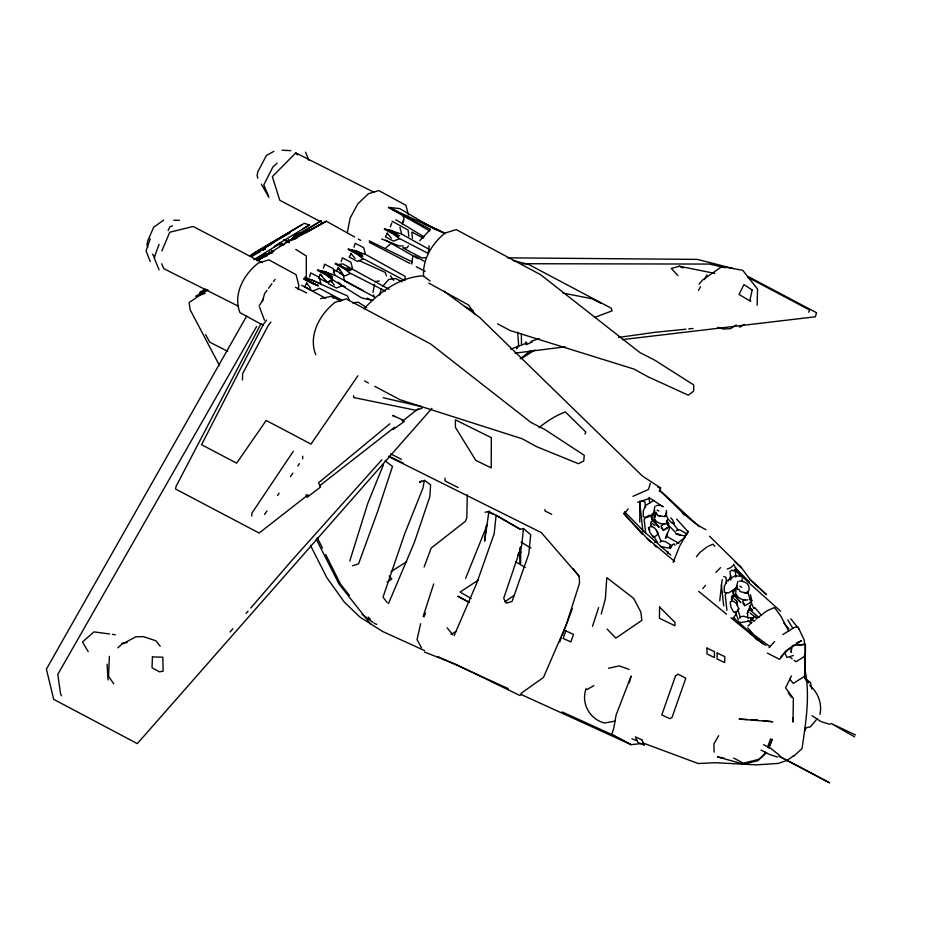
<?xml version="1.0" encoding="UTF-8"?>
<svg xmlns="http://www.w3.org/2000/svg" width="928" height="928" viewBox="0 0 928 928"><rect width="100%" height="100%" fill="white"/><g stroke="black" fill="none" stroke-linecap="round" stroke-linejoin="round"><path stroke-width="1.39" d="M302.667 458.85L302.667 456.205M742.168 581.52L742.168 578.654M519.982 553.981L520.434 563.122L520.515 547.59M520.434 563.122L520.643 547.427M666.884 536.941L666.93 533.983M748.548 612.236L748.594 609.278M467.26 494.728L466.83 517.604L465.473 521.223L431.184 548.065L424.119 567.043M654.112 514.796L654.02 518.566C656.374 522.998 661.722 524.622 666.408 523.902L667.557 519.645M737.424 586.403L733.364 592.041L733.306 594.419L740.846 602.632L736.925 598.34M242.452 379.935L242.637 373.648L268.459 325.125L270.953 322.051M520.063 551.522L520.214 547.276M791.271 652.117L791.503 647.848M735.985 589.628L735.672 593.618C737.656 598.108 742.655 600.648 747.446 600.01L747.84 599.639M666.42 512.778L666.188 515.295L663.914 516.513L658.288 515.632M109.365 656.351L108.553 676.454L113.808 683.878M757.155 305.254L757.573 289.118L742.725 270.303L721.903 266.556L702.67 279.954L698.97 284.223M486.318 525.329L484.636 541.152L488.963 511.096M523.531 528.322L521.722 545.165L503.684 598.386L506.41 603.154L512.082 601.425L528.809 553.807L530.735 534.725L523.74 528.786L520.086 529.169L489.137 511.548L485.066 512.221M667.499 553.308L667.719 551.418M719.734 600.776L722.17 579.64M660.214 488.72L660.017 490.39L699.167 526.721M819.934 714.444C822.336 703.586 818.055 692.474 809.668 685.34M747.492 617.097L747.829 614.429M404.759 279.966L405.211 276.428L365.516 254.4L351.758 249.887L353.324 250.711M428.295 252.52L429.188 245.734M411.719 264.074L412.786 256.488M791.062 652.071L791.665 648.092M424.374 480.194L423.006 487.919L404.527 534.226L383.009 597.156L387.185 602.574M735.66 571.555L736.159 568.725L733.596 564.259M372.986 292.436L374.541 284.258M298.108 289.536L298.886 285.592L296.055 274.642L268.853 259.863L258.286 263.065C243.844 274.27 232.65 294.443 239.992 312.643L261.104 324.197M347.339 232.534L350.158 218.034L357.825 203.858L368.312 193.801L378.798 190.565L405.93 205.308L408.39 214.878M736.391 611.68L735.742 614.904L734.21 616.575L734.663 619.104M586.183 688.553C580.626 702.856 589.709 719.478 604.546 722.97L615.241 721.114M655.713 513.764L654.89 517.43L656.131 512.337M420.639 623.72L417.032 639.566L421.428 647.663M655.017 506.305L654.054 510.423L655.272 513.88L655.435 513.126L656.363 513.3L657.871 515.446L660.376 515.922M770.576 738.781L767.63 747.11M403.088 222.314L403.784 219.565M629.312 682.822L631.144 675.978L616.157 714.862L613.744 728.364L611.645 734.431L631.133 744.662L641.283 743.572M601.251 614.034L605.369 598.734L606.796 577.645L633.685 598.409L640.865 612.074L641.874 620.345L615.856 638.128L607.132 629.056M737.83 581.52L736.658 585.835L737.54 589.373L738.839 589.21L740.126 591.449M262.404 301.403L264.584 293.7L267.009 290.383M379.575 295.104L381.385 288.666M808.81 312.272L809.471 309.929L747.481 277.101M650.319 483.337L648.405 489.532L632.919 496.306M349.798 560.964L367.778 503.359L383.461 464.661M544.968 509.553L545.003 511.003L551.708 514.321M666.559 535.108L665.469 538.495L669.436 528.658L667.638 524.204M748.235 610.404L747.144 613.791L751.1 603.966M423.133 616.47L433.678 584.014M592.516 626.296L598.606 607.573M402.253 224.066L403.61 219.948M150.232 238.809L146.079 250.931L150.232 261.592M669.97 545.792L669.494 547.091L673.89 543.82L674.969 545.374M659.309 491.469L660.608 487.919L642.385 476.041L479.706 317.527L443.944 291.16M768.918 748.188L772.235 739.233L768.976 747.04M159.082 244.377L154.118 257.729L159.082 269.804M559.723 641.967L561.231 638M562.229 635.355L572.332 608.791M650.47 523.96L651.305 521.826L654.948 519.448M732.134 599.256L732.969 597.122L736.612 594.744M673.16 562.345L679.563 546.279L688.147 531.106M268.47 253.866L269.375 251.627M333.384 272.507L334.428 269.909L342.942 274.305L344.601 280.685M465.647 578.283L487.223 524.888M423.922 616.969L425.569 613.025M161.855 250.943L169.743 232.244L193.175 226.467L262.241 262.694M388.461 603.629L414.352 542.474L429.838 496.689L430.627 484.903L424.908 480.565L419.502 482.177L421.544 480.866M584.942 434.026L585.8 432.007L565.396 411.962C555.768 415.524 546.952 421.196 539.006 427.657M454.14 635.622L476.424 584.002L494.206 533.588L496.12 515.156L520.086 529.169M804.495 731.276L806.096 727.587M323.663 272.043L323.965 271.359L326.053 271.916L331.841 274.99M327.654 275.407L327.352 276.08L331.98 278.528M354.229 251.117L354.531 250.432L356.607 250.989L362.407 254.063M667.441 522.128L668.369 523.856L667.708 525.318L668.891 523.624L666.466 520.562M306.808 283.11L304.662 286.706L312.759 290.998L318.664 288.689M322.306 276.393L320.311 274.294L318.559 277.982L326.668 282.274L332.572 279.966M329.533 281.242L328.373 283.713L336.481 288.005L342.386 285.685M336.272 271.568L338.024 267.879L340.019 269.967M351.283 253.472L349.125 257.056L357.234 261.348L363.138 259.04M387.51 233.23L385.352 236.826L393.46 241.118L399.365 238.798M168.119 230.527L169.963 226.687L172.538 225.794M765.206 752.063L763.999 754.534L758.826 759.313L743.49 763.199L733.642 758.037M791.48 675.909L785.575 687.845L793.359 698.355L792.999 722.088L792.779 717.982M728.352 580.998L731.02 575.963M698.506 290.406L700.478 286.81M704.398 279.618L707.02 274.816M516.49 348.812L518.624 345.007L517.662 332.12M246.628 316.135L46.4 669.123L53.696 699.352L137.309 743.63L431.949 408.32M256.604 326.482L57.78 674.424L60.506 693.436L61.492 695.71M718.701 735.649L713.922 743.827L714.096 752.132M655.261 523.044L659.17 527.324L652.024 519.657L651.618 516.942L654.368 512.337M263.54 254.342L262.125 256.685L256.859 258.819M259.121 306.02L263.506 298.77M518.311 553.784L519.854 551.371M650.841 516.884L654.855 510.702M687.404 533.182L685.954 535.375L685.374 534.888L687.103 533.565M293.329 451.263L251.836 513.254L251.836 516.038M264.503 514.506L266.939 510.957M277.495 495.564L279.119 493.197M290.487 476.609L292.923 473.06M297.795 465.96L299.419 463.582M357.918 375.782L311.008 444.071L266.197 420.465L236.64 463.153L201.55 444.698L263.436 324.255L266.672 320.079M268.633 288.179L271.869 283.759M273.493 281.555L275.117 279.34M517.279 347.745L518.868 345.599M732.598 591.913L737.238 585.846M726.636 592.899L725.197 594.744L726.914 610.311M287.042 241.593L288.794 239.401M290.951 240.572L296.206 234.007M702.821 588.642L705.442 585.394M715.929 572.402L720.569 567.623M696.441 556.73L699.944 552.415L707.345 546.685M408.517 245.874L406.858 247.88L402.74 247.822L421.776 257.903L425.581 257.624M668.044 525.028L668.369 523.856M628.21 508.869L624.034 513.892L647.338 538.507L674.679 561.463M780.854 657.14L785.738 651.317L793.162 645.494M817.22 718.701L810.353 726.868L804.982 727.888M230.04 631.991L232.882 628.708M246.106 613.385L247.996 611.204M250.838 607.921L291.462 560.848L381.895 459.743M279.56 246.291L282.182 243.275M283.539 244.957L287.042 240.955M290.081 240.746L294.454 235.735M382.626 286.392L388.762 279.456L395.78 278.551L401.998 281.845M364.043 308.873C379.262 292.123 399.887 276.996 423.18 275.848L430.105 280.952M739.43 618.094L740.672 616.726L743.699 616.215L748.502 617.839L747.62 617.584L752.086 617.874M769.022 647.582L774.636 641.561M419.676 240.688L430.499 229.378L388.519 207.362L445.347 233.647M517.592 555.35L520.898 551.928L520.04 552.624M374.286 192.432L295.765 152.911L272.345 176.633L279.769 200.251L323.246 223.068M752.457 619.289L751.703 620.02L750.949 619.254M785.506 652.268L787.002 650.876M793.463 756.436L802.024 748.571C805.806 722.668 810.26 696.383 805.075 670.341M117.879 647.825L121.464 644.542L135.72 636.852L143.283 636.608L155.858 640.761L160.208 646.224M277.101 163.131L272.89 166.97L263.784 184.869L268.436 196.052M747.98 626.006L752.028 622.305M530.654 350.656L520.19 358.788M766.574 752.782L757.77 760.693L743.722 764.162L717.506 756.923L724.026 758.153M733.828 564.897L730.638 567.727L727.239 569.038M676.361 530.723L677.811 529.482L680.108 529.934L686.616 533.844M385.909 247.788L391.268 243.252M755.984 619.08L766.702 610.96L774.265 607.573M389.853 423.794L318.594 482.804L320.566 487.038L306.994 497.385L306.089 494.694M659.959 542.242L661.536 540.943L665.701 541.743L671.895 545.815M676.326 544.098L685.247 537.254M308.096 494.81L259.144 533.043L175.52 488.998L176.134 486.214L260.942 323.814L263.506 325.148M319.476 485.924L394.597 427.263M402.566 421.034L418.505 408.587M794.078 755.45L787.188 760.392L778.186 763.419L756.598 764.858L715.186 762.712L698.181 763.524L642.744 742.876M163.664 220.122L153.7 227.221L147.714 240.944L146.995 244.632L147.714 247.428M392.996 429.56L404.33 421.463L401.963 420.256M504.855 601.796L514.193 595.37M207.953 289.896L189.126 302.505L190.124 309.697L219.495 365.562M744.244 324.29L739.813 327.224L739.546 325.647M648.95 515.179L644.148 519.239L645.714 533.391M478.198 580.197L460.114 592.064L471.157 598.49M782.861 634.578L794.287 627.374L797.976 626.876L804.089 639.775L804.553 643.603M648.475 527.812L651.062 526.13L654.982 528.287L657.929 533.02L656.943 535.212L653.486 537.416L649.867 532.475L648.475 527.812L649.867 530.062M520.991 693.378L543.472 677.463L566.242 624.788L579.501 583.283L579.234 576.416L572.982 568.47M736.182 325.009L730.406 328.721L722.842 328.964L717.808 327.306M521.513 358.521L534.876 349.96M651.305 521.826L654.704 519.645M734.848 594.245L731.531 596.368L731.531 601.414M732.969 597.122L736.368 594.941M251.036 254.887L304.245 223.335L309.523 224.959L274.932 245.943M258.738 251.917L271.626 243.797M301.298 225.133L253.982 253.089M263.146 250.2L265.454 248.75M205.053 289.292L199.555 292.761L205.761 289.188M391.071 571.532L406.708 561.695M386.988 582.076L391.802 579.049L389.203 575.905M653.776 500.366L645.76 505.412L643.243 511.015L643.243 516.78L647.558 517.43L653.544 513.346M664.239 523.984L661.003 526.014L663.01 530.491L669.111 526.965L667.255 522.464L666.397 522.626M664.088 529.807L667.313 527.777M521.64 694.26L519.75 695.443L456.1 664.402L424.386 652.001M737.586 586.96L728.608 592.934L724.292 592.284L724.292 586.519L726.81 580.916L734.814 575.882L740.672 576.207M744.824 599.964L742.678 601.321L744.674 605.787L750.775 602.26L750.056 602.4M670.561 547.59L671.594 546.986M268.099 245.537L270.535 244.134M272.983 242.718L290.093 232.847M249.864 256.267L274.595 242.011M303.317 228.532L309.523 224.959M273.667 247.208L279.896 243.612L253.866 259.666M295.127 235.805L321.332 220.736L258.135 260.316M206.886 289.803L195.634 296.276L205.146 293.445M251.662 256.499L260.327 251.546M262.81 250.131L265.28 248.716M450.927 634.358L455.88 631.516M294.895 239.03L297.401 237.603M304.941 233.334L326.308 221.212L354.612 237M586.948 689.585L593.874 685.664M292.517 239.992L326.308 221.212L294.002 238.473M273.899 151.345L266.487 155.382L257.833 171.761L257.126 175.427L257.833 178.211M753.896 608.292L754.928 607.747L761.099 614.87M748.328 591.913L746.054 593.096L740.532 591.681M532.324 341.852L526.292 344.682L525.77 341.864M755.114 620.612L753.803 621.192L753.06 620.101L753.965 620.438M796.352 642.988L801.421 640.726L785.738 651.317L779.555 659.344L767.444 653.126M708.482 546.174L713.052 544.156L714.85 546.383M793.347 655.516L787.014 657.465L784.763 652.976M350.285 273.551L344.787 275.964L339.752 273.412M295.522 234.738L299.442 233.195M510.713 349.137L526.942 343.012M531.002 341.469L539.122 338.407M594.581 317.457L612.167 310.81L611.123 308.131L528.508 264.387L513.312 260.629M261.603 255.931L273.737 251.488L271.15 250.374M255.942 259.132L268.076 254.701L265.478 253.576M256.952 260.002L262.346 258.03M637.768 502.303L650.041 498.208L662.986 506.723M352.547 565.813L358.568 563.818L377.603 511.606L392.486 466.436L385.19 460.88M261.603 256.29L272.391 252.915M255.942 259.492L266.719 256.128M256.952 260.722L259.643 259.875M416.649 409.944L421.892 408.366L420.929 406.51L383.183 397.718M664.123 516.629L666.652 515.04L665.863 512.975M714.769 273.4L679.319 266.243L671.338 268.436L677.95 275.639M656.212 505.586L660.237 505.215L662.952 506.549M320.485 298.642L331.4 296.264L340.924 301.298M654.681 542.358L657.349 541.766M608.559 668.241L619.22 665.898L629.068 669.413M668.392 527.092L669.111 526.965M751.842 620.728L741.275 622.479L738.7 622.062M798.382 645.378L805.179 644.334L805.179 675.92L793.301 683.402L789.763 679.168M121.603 643.348L127.136 642.536M618.558 337.421L654.414 332.375L685.885 329.208M375.063 281.532L379.343 280.975M352.628 302.911L358.231 302.18L366.688 307.632M514.97 353.15L565.117 346.828M622.421 339.613L815.399 316.773L816.536 312.724L748.13 276.509M688.75 328.918L693.042 328.489M739.198 581.125L741.843 580.893L744.476 582.076L746.947 583.364L748.826 585.986L749.14 589.326L747.945 592.818L743.804 592.516M793.405 645.331L805.423 644.287L805.423 653.184L804.042 656.722L796.096 661.734L794.148 660.272M752.979 618.408L750.961 618.431L750.706 619.602L752.295 619.254L752.944 617.77L755.427 616.308L756.134 617.804M522.499 263.726L709.676 264.062L725.139 267.728M507.465 257.845L697.288 259.388L732.923 268.459M173.687 220.238L179.406 220.307M750.961 600.718L751.866 600.741L750.439 594.778M751.123 719.664L757.503 719.85M282.135 150.243L290.789 150.626M403.32 246.071L399.017 245.85L381.628 238.995M661.304 528.299L662.731 528.38M742.968 603.606L744.395 603.676M747.226 719.525L739.164 719.072L772.734 721.764L763.036 720.546M674.204 523.821L673.914 522.998L671.71 522.835L667.893 518.822L666.281 515.423M389.922 207.512L399.759 208.603L435.557 229.68M109.574 633.975L93.983 631.887L82.476 641.956L88.23 651.676M112.404 634.358L115.246 634.74M680.363 534.783L675.7 533.739M670.677 548.425L660.26 546.488M680.143 534.725L676.5 534.157L685.316 536.082M751.866 600.741L750.532 600.52L747.411 591.345M563.006 293.062L592.435 298.851L600.868 303.34M416.034 410.327L353.684 397.532L353.661 395.664M372.789 300.556L361.514 297.865L331.679 279.177L324.127 273.134M391.825 223.126L390.259 227.012M354.032 247.254L355.18 243.264L363.695 247.66L365.354 254.04M341.179 261.766L342.339 257.775L350.854 262.16L352.512 268.54M323.466 268.18L324.614 264.19L333.129 268.586L334.788 274.966M309.558 276.892L310.718 272.902L319.232 277.298L320.891 283.678M657.882 487.223L660.608 487.919M829.992 724.362L821.129 721.648L812.046 715.708M777.56 757.086L769.184 754.336L760.972 750.044M398.97 235.874L392.44 233.485L384.331 229.193L384.633 228.508L398.97 235.874L386.663 229.866M362.732 256.116L356.201 253.727L348.104 249.423L348.406 248.75L362.732 256.116L350.424 250.108M349.891 270.628L343.36 268.227L335.252 263.935L335.553 263.262L349.891 270.628L337.583 264.619M332.178 277.043L325.647 274.653L317.538 270.361L317.84 269.677L332.178 277.043L319.858 271.034M318.269 285.766L311.738 283.365L303.63 279.073L303.943 278.4L318.269 285.766L305.962 279.757M631.933 738.839L637.339 740.857M641.596 500.586L644.96 501.839L645.47 507.477M723.759 576.508L725.998 577.344L726.52 582.981M488.198 512.175L492.884 514.089M679.319 266.243L683.333 267.902M374.239 623.314L376.756 624.393M285.314 240.074L289.2 241.756M279.653 243.287L282.24 244.4M304.732 277.043L347.478 295.939L349.485 300.51M402.822 419.943L392.532 415.454L394.899 416.66M320.056 283.516L311.402 279.711L307.296 279.537L308.862 280.36M359.217 260.64L385.027 272.298L386.524 275.732M562.148 711.927L611.645 734.431L631.133 744.662L521.397 694.62M424.525 650.551L382.638 631.492L359.878 617.027L344.207 601.97L326.76 577.506L310.404 545.27M437.61 656.502L508.3 688.657M657.024 510.133L658.938 511.015M397.66 211.596L388.519 207.362L429.676 230.863M423.76 223.683L444.651 233.369M855.477 734.953L831.036 723.422L854.653 736.878M394.284 232.696L390.456 230.875L390.758 230.202L396.94 233.647M419.294 220.864L444.953 233.195M388.867 456.158L403.158 463.072M369.205 240.839L412.392 261.963M752.678 609.905L750.23 608.698L751.552 610.125M388.519 456.472L541.291 532.579L579.234 576.416M238.473 306.24L163.827 268.679L161.692 263.761M295.406 287.286L306.716 293.028M458.212 487.594L444.999 480.913L444.999 478.117M390.723 453.908L401.522 459.383M385.468 291.183L349.392 272.762L340.773 265.849M342.78 285.557L345.355 286.88M367.256 298.062L371.119 300.034M227.743 351.352L209.716 342.142L205.598 334.648M763.535 744.65L770.878 748.409L780.042 755.798M427.947 253.286L398.472 238.009L389.853 231.107L397.845 236.779M369.379 242.37L409.921 263.413M416.254 266.707L425.128 271.312M389.563 230.48L387.997 229.657L401.743 234.169L429.038 249.307M340.483 265.222L338.917 264.399L342.942 263.923L389.076 289.316M322.77 271.637L321.204 270.814L334.95 275.326L363.44 290.777M423.272 238.102L411.846 232.046L412.415 238.357M464.557 306.368L473.442 311.077M497.594 323.86L510.296 330.588L633.998 369.077L648.254 376.896L688.286 395.189L693.587 391.164L693.784 384.981L654.449 359.994L639.995 352.64L540.572 274.676L456.216 229.61L445.138 233.032C432.123 243.287 422.24 259.712 423.632 276.532M362.651 258.32L404.759 280.604M347.246 267.345L351.874 269.793M364.611 380.956L368.428 382.974M374.773 386.338L400.188 399.806L522.336 438.816L536.558 446.646L578.388 463.687L583.735 461.007L584.292 455.312L544.458 429.27L531.21 422.611L430.708 344.021L346.283 298.909L335.112 302.296C319.847 314.14 308.015 335.46 315.764 354.693M458.072 596.298L469.487 602.353M319.429 288.272L342.281 300.394M344.764 281.056L374.692 297.111M301.704 285.337L325.612 298.248M705.918 529.702C687.578 520.492 674.668 503.776 659.448 490.483M428.771 283.11L468.594 305.01L475.124 314.546M414.63 255.942L424.096 261.174M392.034 221.166L408.134 230.086L408.854 236.408M458.038 596.356L468.072 601.924M358.301 239.064L360.772 240.433M354.531 250.432L359.472 253.205M323.965 271.359L328.906 274.131M385.456 240.085L417.809 258.541M667.742 536.929L678.867 543.39M283.806 239.586L289.2 242.753M279.224 243.426L282.46 245.328M515.608 561.707L525.294 567.495M521.095 542.103L530.967 548.088M395.885 219.75L423.992 236.884M739.825 586.171L741.727 587.343M295.777 249.4L306.298 255.977L306.298 278.342M755.183 638.418L765.855 645.459M361.618 257.01L355.9 252.961L362.233 258.251M324.197 273.087L327.619 275.512M329.904 277.136L332.189 278.748M770.24 646.781L754.278 635.17L747.782 627.896M362.024 614.336L373.137 622.502M790.262 657.372L792.199 658.822M804.936 678.287L810.399 682.463L811.814 688.866M750.068 613.014L755.589 617.282M759 617.526L749.453 609.499M338.256 282.309L341.481 284.908M749.72 632.896L763.06 643.765M698.656 591.356L726.485 614.162M730.939 617.804L757.654 639.694M747.771 620.403L750.833 622.932M652.384 523.508L654.936 525.677M734.048 598.815L736.6 600.973L737.4 603.281M733.074 617.422L759.336 640.401M670.782 555.025L643.498 531.071L624.59 511.722M735.022 561.939L741.379 567.553L750.613 580.046L766.54 594.697L749.743 579.176M734.35 569.664L780.61 611.25M642.64 534.54L623.616 513.207M646.862 538.379L651.073 542.219M654.24 545.096L656.34 547.021M709.537 536.233L741.379 567.553M655.852 522.568L652.14 519.17L651.618 516.942M331.4 296.264L333.488 298.166M737.516 597.864L733.514 594.013L733.364 592.041M682.335 512.964L684.377 514.994M667.974 524.772L675.596 532.37M735.278 567.716L749.453 582.076M670.677 517.87L672.591 519.796L673.914 522.998M368.242 617.132L370.237 619.196M754.464 608.501L753.014 606.947L749.696 597.992M735.382 569.757L742.18 577.251M783.905 623.303L788.765 628.662M676.663 519.123L688.448 532.173M295.765 152.911L297.552 154.895M751.935 610.508L749.267 606.042M805.736 679.621L808.566 682.869L804.68 677.823M387.104 233.125L391.338 238.183M350.877 253.367L355.099 258.425M338.024 267.879L342.258 272.925M330.96 281.022L334.347 285.07M320.311 274.294L327.074 282.379L325.484 280.384M306.402 283.005L310.636 288.063M447.122 627.804L452.667 634.659M790.795 618.825L798.811 628.836M330.53 280.117L332.12 282.112M371.014 624.532L339.045 584.083L316.204 539.11M349.438 595.428L340.53 584.13L325.693 554.526M672.22 522.418L678.264 530.155M774.822 607.956L780.924 616.296L788.649 631.052M788.278 692.833L791.63 697.45M152.47 254.168L154.848 257.532M390.468 275.732L393.611 280.314M787.826 619.985L792.906 628.5M261.313 184.173L268.946 197.293M738.328 619.939L735.243 611.738M654.321 536.976L657.616 542.88M317.318 537.788L322.468 548.088M402.996 216.073L404.063 218.567M373.45 294.826L374.518 297.436M305.567 152.169L308.862 160.208M656.618 530.34L661.014 541.314M259.608 307.307L264.468 320.241M737.818 609.487L740.463 617.77M399.922 227.418L401.592 233.798M723.712 606.007L721.346 584.547M642.965 531.848L639.624 501.828M736.554 601.298L737.412 605.996M666.339 510.446L666.664 512.511M653.335 536.048L653.486 537.416M730.835 580.104L730.023 571.439L731.995 570.198L735.359 571.462L735.869 577.1M649.113 497.385L649.658 503.15M805.063 671.489L805.342 675.41L805.028 654.774M107.08 664.204L108.031 679.946M521.374 333.906L521.49 343.94M639.786 501.143L639.786 522.023M491.353 437.691L491.214 467.863L475.797 460.369L455.428 427.379L455.381 419.85L491.353 437.691M707.008 648.046L706.95 653.904L714.421 657.581L714.479 651.734L707.008 648.046M659.576 607.063L659.437 618.268L674.888 625.727L675.027 622.444L659.576 607.063M717.205 653.045L717.031 658.973L724.652 662.557L724.826 656.63L717.205 653.045M152.424 656.954L152.03 667.777L159.454 671.802L163.119 671.222L162.829 657.175L152.424 656.954M752.179 289.988L749.94 300.092L750.706 301.333L739.013 294.466L743.931 284.606L752.179 289.988M675.538 675.828L661.768 714.978L669.958 718.69L672.034 717.379L685.815 678.229L678.159 674.18L675.538 675.828M565.825 630.889L563.11 638.418L570.824 641.944L573.539 634.416L565.825 630.889M738.816 608.791L737.551 610.926L735.347 612.318L733.665 612.236L730.893 606.947L730.185 602.017L733.085 601.008L736.612 603.652L738.816 608.791M641.782 739.697L635.344 736.913L638.046 742.493L644.484 745.288L641.782 739.697M803.114 768.686L778.998 756.181L829.586 782.861L803.114 768.686M651.584 526.605L651.27 524.587L651.56 526.57"/></g></svg>
